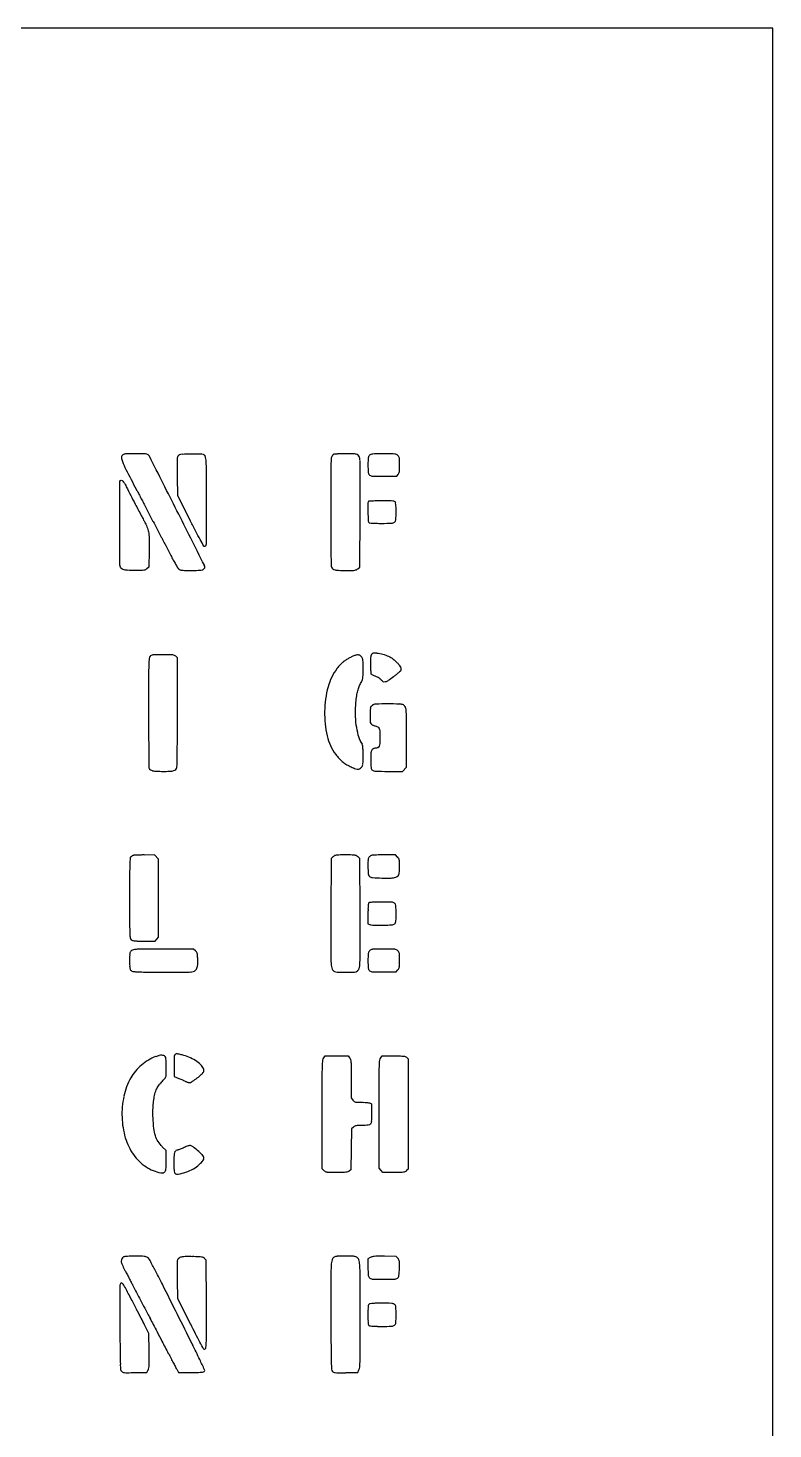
# Model space of a CAD drawing. Header units: centimetres. Extents: x 0 to 40, y 0 to 40.
# Drawn here: x 29.41 to 40, y 20.06 to 40 of the extents above; entities that cross this region are included whole.
import ezdxf

# ---------------------------------------------------------------- set-up
doc = ezdxf.new("R2010")
doc.units = ezdxf.units.CM
doc.header["$MEASUREMENT"] = 0
doc.layers.add('test v4_0', color=7, linetype='Continuous')

msp = doc.modelspace()

# ---------------------------------------------------------------- linework, layer by layer
at = {"layer": 'test v4_0'}
for p, q in [((40, 40), (0, 40)), ((40, 0), (40, 40)), ((31.535, 33.345), (31.532, 33.609)), ((34.464, 33.62), (34.649, 33.62)), ((34.649, 33.62), (34.669, 33.646)), ((31.718, 32.983), (31.535, 33.345)), ((34.125, 32.328), (34.128, 33.082)), ((31.128, 32.552), (31.125, 32.328)), ((31.125, 32.328), (31.097, 32.304)), ((34.097, 32.304), (34.125, 32.328)), ((31.53, 31.037), (31.507, 31.058)), ((31.53, 30.256), (31.53, 31.037)), ((34.79, 29.478), (34.79, 29.89)), ((34.521, 29.42), (34.732, 29.42)), ((34.732, 29.42), (34.79, 29.478)), ((31.202, 28.23), (31.058, 28.229)), ((31.26, 28.172), (31.202, 28.23)), ((31.26, 27.061), (31.26, 28.172)), ((33.715, 28.182), (33.712, 27.411)), ((33.743, 28.206), (33.715, 28.182)), ((34.125, 28.182), (34.097, 28.206)), ((34.128, 27.413), (34.125, 28.182)), ((34.632, 28.23), (34.462, 28.23)), ((34.661, 28.201), (34.632, 28.23)), ((34.24, 27.393), (34.24, 27.25)), ((34.24, 27.25), (34.267, 27.239)), ((31.052, 27.005), (31.212, 27.005)), ((31.212, 27.005), (31.236, 27.033)), ((31.236, 27.033), (31.26, 27.061)), ((31.759, 26.89), (31.331, 26.89)), ((31.787, 26.866), (31.759, 26.89)), ((34.462, 26.565), (34.642, 26.565)), ((34.642, 26.565), (34.666, 26.593)), ((33.611, 25.344), (33.631, 25.37)), ((33.631, 25.37), (33.959, 25.37)), ((33.959, 25.37), (33.979, 25.344)), ((34.421, 25.344), (34.441, 25.37)), ((34.441, 25.37), (34.604, 25.37)), ((34.788, 25.35), (34.81, 25.329)), ((34.81, 25.329), (34.81, 23.759)), ((31.482, 25.224), (31.485, 25.076)), ((31.485, 25.076), (31.55, 25.05)), ((34, 25.044), (34, 24.772)), ((34, 24.772), (34.026, 24.741)), ((33.59, 23.763), (33.59, 24.54)), ((34.264, 24.7), (34.29, 24.69)), ((34.29, 24.69), (34.29, 24.554)), ((34.4, 23.772), (34.4, 24.544)), ((34.005, 24.332), (33.995, 23.748)), ((34.033, 24.356), (34.005, 24.332)), ((31.37, 24.022), (31.314, 24.078)), ((31.37, 23.881), (31.37, 24.022)), ((33.616, 23.736), (33.59, 23.763)), ((33.995, 23.748), (33.971, 23.729)), ((34.426, 23.741), (34.4, 23.772)), ((34.452, 23.71), (34.426, 23.741)), ((34.81, 23.759), (34.785, 23.735)), ((34.606, 23.71), (34.452, 23.71)), ((31.912, 22.492), (31.935, 22.469)), ((31.935, 22.469), (31.938, 21.844)), ((34.272, 22.5), (34.24, 22.48)), ((34.24, 22.48), (34.24, 22.356)), ((34.642, 22.515), (34.473, 22.518)), ((34.667, 22.486), (34.642, 22.515)), ((31.535, 21.915), (31.532, 22.179)), ((31.718, 21.552), (31.535, 21.915)), ((31.125, 21.417), (31.063, 21.541)), ((31.128, 21.176), (31.125, 21.417)), ((30.924, 20.862), (31.095, 20.865)), ((31.095, 20.865), (31.113, 20.9)), ((31.52, 20.91), (31.546, 20.865)), ((31.546, 20.865), (31.725, 20.865)), ((33.924, 20.862), (34.095, 20.865)), ((34.095, 20.865), (34.112, 20.9))]:
    msp.add_line(p, q, dxfattribs=at)
for centre, radius, start, end in [((30.777, 33.89), 0.0426, 125.0085, 181.9454), ((30.795, 33.863), 0.0746, 92.1108, 125.0084), ((30.976, 28.956), 4.985, 90.4873, 92.1108), ((30.978, 28.656), 5.285, 88.9496, 90.4873), ((31.074, 33.876), 0.0644, 53.0872, 88.9496), ((31.073, 33.874), 0.0668, 26.7184, 53.0872), ((-2661.361, -1321.361), 3014.343, 26.701878, 26.718379), ((33.794, 33.864), 0.0782, 152.6556, 177.929), ((33.841, 33.84), 0.13, 146.8975, 152.6557), ((33.833, 33.845), 0.121, 140.7963, 146.8975), ((33.817, 33.858), 0.101, 134.4932, 140.7964), ((33.759, 33.917), 0.0179, 111.9173, 134.4932), ((33.763, 33.906), 0.0291, 92.4567, 111.9172), ((34, 28.375), 5.565, 91.9864, 92.4567), ((33.913, 30.906), 3.033, 90.9719, 91.9865), ((33.948, 28.812), 5.127, 90.2872, 90.972), ((33.94, 30.349), 3.59, 88.4519, 90.2872), ((34.033, 33.781), 0.157, 70.627, 88.4519), ((34.07, 33.885), 0.0466, 29.684, 70.6271), ((34, 33.846), 0.127, 10.2366, 29.6841), ((34.308, 33.874), 0.0655, 152.9044, 171.1151), ((34.301, 33.877), 0.058, 132.9733, 152.9044), ((34.298, 33.88), 0.0535, 109.0368, 132.9732), ((34.32, 33.819), 0.118, 95.808, 109.0368), ((34.359, 33.434), 0.505, 90.5509, 95.8079), ((34.462, 22.652), 11.288, 90, 90.5509), ((34.462, 19.696), 14.244, 89.5318, 90), ((34.576, 33.562), 0.377, 83.1094, 89.5318), ((34.612, 33.859), 0.0783, 64.5437, 83.1095), ((34.614, 33.864), 0.0731, 45, 64.5438), ((34.603, 33.853), 0.0885, 30.3155, 45), ((30.914, 33.894), 0.18, 181.9455, 201.4951), ((31.843, 34.26), 1.178, 201.4952, 207.4254), ((64.201, 51.051), 37.634, 207.4254, 207.9106), ((46.16, 33.507), 12.449, 178.9256, 179.8687), ((40.97, 33.604), 7.259, 177.929, 178.9257), ((33.978, 33.842), 0.149, 0.2933, 10.2366), ((-144.108, 32.93), 178.238, 0.22282, 0.29318), ((38.571, 33.78), 4.331, 179.0492, 180), ((35.681, 33.78), 1.441, 180, 184.2733), ((34.476, 33.848), 0.235, 171.1151, 179.0492), ((34.628, 33.868), 0.059, 10.4066, 30.3154), ((34.506, 33.845), 0.184, 1.0855, 10.4065), ((34.434, 33.726), 0.256, 351.3007, 358.6973), ((31.159, 33.782), 3.531, 0, 1.0854), ((31.964, 33.782), 2.726, 358.6974, 0), ((218.887, 33.111), 185.177, 179.86865, 179.99997), ((-18.88, 33.417), 53.008, 359.9519, 0.2228), ((34.291, 33.676), 0.0476, 184.2734, 234.5615), ((34.31, 33.702), 0.0798, 234.5615, 268.3606), ((34.464, 39.088), 5.468, 268.3606, 270), ((34.606, 33.696), 0.0804, 321.8114, 337.4011), ((34.594, 33.701), 0.0937, 337.401, 351.3007), ((-62.153, 33.454), 96.281, 359.77857, 359.95183), ((74.783, 55.832), 49.338, 207.2721, 207.3789), ((71.616, 54.192), 45.771, 207.3789, 207.4919), ((107.52, 72.818), 86.108, 207.38946, 207.47586), ((-2587.768, -1284.345), 2931.966, 26.684923, 26.701882), ((140.96, 33.111), 107.25, 179.99999, 180.18883), ((34.267, 33.243), 0.0285, 135, 180.3164), ((44.929, 33.302), 10.691, 180.3163, 181.014), ((44.567, 33.296), 10.329, 181.014, 181.7345), ((34.253, 33.257), 0.00924, 92.3861, 135), ((34.588, 25.23), 8.043, 92.0132, 92.3861), ((34.404, 30.453), 2.816, 90.7808, 92.0133), ((34.436, 28.088), 5.182, 90, 90.7808), ((34.436, 19.903), 13.367, 89.5198, 90), ((34.544, 32.776), 0.494, 84.2866, 89.5198), ((34.584, 33.172), 0.0957, 69.6568, 84.2868), ((34.609, 33.24), 0.0235, 28.1549, 69.6568), ((34.598, 33.234), 0.0361, 5.9954, 28.155), ((33.49, 33.117), 1.15, 4.1779, 5.9953), ((33.586, 33.124), 1.054, 1.7926, 4.1779), ((32.883, 33.109), 1.757, 356.4549, 0), ((33.097, 33.109), 1.543, 360, 1.7926), ((67.712, 52.161), 41.37, 207.4918, 207.5995), ((35.422, 35.28), 4.934, 207.5995, 208.1147), ((97.465, 67.589), 74.775, 207.47581, 207.57184), ((96.797, 67.24), 74.021, 207.57188, 207.66837), ((34.274, 32.984), 0.031, 181.7346, 225), ((34.266, 32.976), 0.0201, 225, 263.5568), ((34.355, 33.758), 0.807, 263.5567, 266.2575), ((34.374, 34.053), 1.102, 266.2574, 269.0712), ((34.435, 37.855), 4.905, 269.0711, 270), ((34.435, 37.686), 4.736, 270, 271.7365), ((34.577, 33.02), 0.0682, 271.7365, 307.8489), ((34.59, 33.003), 0.0465, 307.8489, 356.4549), ((103.628, 70.821), 81.733, 207.66838, 207.75799), ((55.18, 32.828), 21.47, 180.1888, 180.811), ((71.428, 33.058), 37.719, 180.8109, 181.0736), ((34.447, 34.042), 3.386, 207.1912, 208.4684), ((33.517, 33.538), 2.328, 208.4683, 210.1594), ((33.77, 33.685), 2.621, 210.1595, 211.4135), ((31.598, 32.359), 0.0768, 211.4136, 227.4601), ((31.595, 32.355), 0.0709, 227.4601, 246.3677), ((31.859, 32.354), 0.0698, 312.6637, 321.2723), ((31.85, 32.322), 0.0694, 0.8239, 26.685), ((31.871, 32.344), 0.0545, 321.2723, 330.611), ((31.909, 32.323), 0.0112, 330.6108, 0.8238), ((33.778, 32.353), 0.0628, 181.0736, 204.4954), ((33.776, 32.352), 0.0605, 204.4955, 234.2351), ((33.791, 32.372), 0.0858, 234.2352, 257.1282), ((34.035, 32.376), 0.0946, 295.3411, 310.6977), ((31.601, 32.368), 0.0859, 246.3676, 262.7449), ((31.633, 32.624), 0.343, 262.7449, 269.3371), ((31.723, 40.427), 8.147, 269.3372, 270), ((31.723, 37.105), 4.825, 270, 270.9431), ((31.792, 32.926), 0.645, 270.943, 275.0995), ((31.827, 32.534), 0.252, 275.0995, 282.0109), ((31.869, 32.336), 0.0498, 282.0109, 305.0084), ((31.851, 32.362), 0.0817, 305.0084, 312.6637), ((33.834, 32.56), 0.279, 257.1282, 268.0831), ((33.925, 35.279), 2.999, 268.0831, 270), ((33.925, 39.504), 7.224, 270, 270.7158), ((34.011, 32.576), 0.296, 270.7158, 277.9851), ((34.041, 32.363), 0.0803, 277.9851, 295.3411), ((38.126, 30.76), 7.006, 178.5386, 179.9183), ((32.858, 30.894), 1.736, 175.5776, 178.5385), ((31.177, 31.024), 0.0496, 137.0268, 175.5776), ((31.179, 31.022), 0.0529, 113.6232, 137.0268), ((31.191, 30.995), 0.0826, 96.8623, 113.6232), ((31.226, 30.708), 0.372, 90.5836, 96.8624), ((31.322, 21.213), 9.867, 90, 90.5837), ((31.322, 21.758), 9.322, 89.3881, 90), ((31.418, 30.688), 0.391, 83.2827, 89.3881), ((31.452, 30.984), 0.0934, 67.7902, 83.2827), ((31.464, 31.013), 0.0622, 46.7882, 67.7902), ((34.707, 30.186), 1.144, 140.6804, 142.1685), ((34.61, 30.265), 1.019, 139.0579, 140.6805), ((34.538, 30.328), 0.923, 137.5252, 139.0579), ((33.93, 30.884), 0.0994, 129.638, 137.5252), ((34.241, 30.508), 0.587, 125.0923, 129.638), ((34.411, 30.268), 0.881, 121.7395, 125.0922), ((34.387, 30.306), 0.836, 118.3348, 121.7395), ((34.166, 30.715), 0.371, 112.0856, 118.3348), ((34.205, 30.62), 0.474, 106.556, 112.0856), ((34.096, 30.984), 0.0939, 88.1952, 106.556), ((34.098, 31.023), 0.0549, 62.4648, 88.1952), ((34.08, 30.99), 0.092, 45, 62.4649), ((34.09, 31), 0.0783, 27.3703, 44.9999), ((34.098, 31.004), 0.0691, 8.0041, 27.3703), ((33.881, 30.974), 0.289, 0.6223, 8.0041), ((25.333, 30.881), 8.837, 0, 0.6223), ((389.937, 30.259), 358.817, 179.91836, 179.99995), ((34.389, 30.433), 0.741, 142.1685, 165.1577), ((33.908, 30.819), 0.271, 329.9076, 337.6872), ((34.048, 30.761), 0.12, 337.6871, 352.0112), ((33.845, 30.79), 0.325, 352.0111, 359.2337), ((27.039, 30.881), 7.131, 359.2336, 0), ((34.258, 30.522), 0.265, 63.6913, 69.4868), ((34.281, 30.57), 0.212, 56.841, 63.6913), ((34.303, 30.602), 0.173, 49.3218, 56.8411), ((34.36, 30.67), 0.0847, 36.4767, 49.3218), ((35.085, 30.248), 1.462, 165.1577, 178.9882), ((36.908, 30.194), 2.637, 177.4004, 179.3706), ((34.32, 30.312), 0.0475, 142.2371, 177.4004), ((34.336, 30.3), 0.0671, 134.4035, 142.2371), ((34.397, 30.237), 0.154, 130.2, 134.4035), ((34.401, 30.233), 0.16, 126.033, 130.2), ((34.362, 30.286), 0.0942, 119.8343, 126.0329), ((34.352, 30.304), 0.0736, 91.0512, 119.8342), ((34.602, 16.643), 13.737, 90.343, 91.0512), ((34.582, 20.016), 10.363, 89.4233, 90.343), ((34.685, 30.242), 0.137, 69.1832, 89.4234), ((34.712, 30.313), 0.0614, 28.1658, 69.1832), ((34.638, 30.273), 0.146, 6.66, 28.1658), ((131.108, 30.259), 99.988, 179.99999, 180.17142), ((-109.953, 30.313), 141.483, 359.81857, 359.97671), ((35.075, 30.248), 1.452, 178.9881, 192.8574), ((36.499, 30.199), 2.229, 179.3706, 181.6759), ((34.347, 30.136), 0.0763, 181.6758, 208.155), ((33.829, 30.179), 0.96, 0.4263, 6.6601), ((-5.019, 29.89), 39.809, 0, 0.4263), ((83.759, 30.117), 52.639, 180.1714, 180.4485), ((34.352, 30.083), 0.71, 192.8574, 216.5297), ((34.303, 30.112), 0.0256, 208.155, 231.9631), ((34.355, 30.178), 0.11, 231.9631, 240.0311), ((34.367, 30.199), 0.134, 240.0312, 247.6458), ((34.368, 30.203), 0.138, 247.6458, 255.0914), ((13.363, 29.923), 18.166, 359.101, 359.8186), ((33.956, 29.725), 0.219, 21.4848, 30.3719), ((34.045, 29.76), 0.122, 7.7433, 21.4847), ((33.831, 29.731), 0.338, 0.8181, 7.7433), ((27.805, 29.645), 6.365, 0, 0.818), ((34.365, 29.682), 0.0826, 156.8201, 172.0258), ((34.336, 29.694), 0.051, 135, 156.8201), ((34.339, 29.691), 0.0546, 122.0729, 135), ((34.357, 29.661), 0.0899, 113.1782, 122.0729), ((34.357, 29.663), 0.0882, 104.2182, 113.1781), ((34.347, 29.702), 0.0476, 90, 104.2182), ((376.198, 32.407), 345.087, 180.44858, 180.48617), ((1.837, 30.104), 29.693, 358.7932, 359.101), ((34.4, 30.118), 0.769, 216.5297, 221.9333), ((34.162, 29.905), 0.449, 221.9333, 230.0185), ((34.155, 29.897), 0.439, 230.0185, 238.207), ((34.296, 30.124), 0.706, 238.207, 243.9459), ((34.099, 29.525), 0.068, 332.3621, 351.8183), ((33.892, 29.555), 0.278, 351.8183, 359.35), ((25.952, 29.645), 8.218, 359.35, 360), ((38.421, 29.587), 4.141, 179.0138, 180), ((36.035, 29.587), 1.755, 180, 183.7708), ((34.564, 29.654), 0.284, 172.0259, 179.0138), ((31.162, 29.479), 0.0383, 180.4862, 200.9936), ((31.169, 29.482), 0.0453, 200.9937, 237.84), ((31.202, 29.535), 0.108, 237.84, 257.1321), ((31.246, 29.73), 0.308, 257.1321, 267.4944), ((31.325, 31.529), 2.109, 267.4945, 270), ((31.325, 32.132), 2.712, 270, 271.8774), ((31.404, 29.714), 0.293, 271.8774, 281.519), ((31.442, 29.53), 0.105, 281.519, 299.7172), ((31.455, 29.507), 0.078, 299.7172, 322.4838), ((31.491, 29.479), 0.0326, 322.4838, 358.7933), ((34.404, 30.344), 0.951, 243.9459, 248.047), ((34.101, 29.594), 0.143, 248.0469, 264.6622), ((34.094, 29.516), 0.0641, 264.6621, 292.1981), ((34.087, 29.533), 0.0825, 292.1982, 314.9999), ((34.09, 29.53), 0.0791, 315, 332.3622), ((34.33, 29.475), 0.0467, 183.7708, 235.2814), ((34.35, 29.503), 0.0814, 235.2814, 268.6705), ((34.521, 36.879), 7.459, 268.6705, 270), ((32.642, 28.049), 1.79, 175.8053, 178.2928), ((30.888, 28.178), 0.0319, 131.0605, 175.8053), ((30.946, 28.112), 0.12, 126.2807, 131.0605), ((30.975, 28.073), 0.168, 122.5697, 126.2807), ((30.967, 28.084), 0.154, 118.7947, 122.5697), ((30.918, 28.175), 0.0511, 110.1882, 118.7948), ((30.913, 28.188), 0.037, 92.9281, 110.1882), ((31.1, 24.525), 3.705, 92.2812, 92.9282), ((31.05, 25.772), 2.457, 91.1237, 92.2812), ((31.08, 24.259), 3.971, 90.3158, 91.1236), ((33.804, 28.135), 0.0934, 115.0456, 130.6978), ((33.799, 28.146), 0.0819, 97.7661, 115.0456), ((33.83, 27.919), 0.31, 90.6758, 97.7661), ((33.92, 20.285), 7.945, 90, 90.6759), ((33.92, 20.285), 7.945, 89.3241, 90), ((34.01, 27.919), 0.31, 82.2339, 89.3242), ((34.041, 28.146), 0.0819, 64.9544, 82.2339), ((34.036, 28.135), 0.0934, 49.3022, 64.9544), ((40.151, 28.066), 5.911, 179.23, 180), ((34.419, 28.143), 0.179, 169.5921, 179.23), ((34.288, 28.167), 0.0453, 144.8294, 169.5921), ((34.314, 28.149), 0.0771, 128.1886, 144.8294), ((34.311, 28.153), 0.0719, 108.8451, 128.1886), ((34.328, 28.103), 0.125, 96.0433, 108.8452), ((34.365, 27.749), 0.48, 90.6237, 96.0434), ((34.462, 18.856), 9.374, 90, 90.6238), ((34.553, 28.093), 0.153, 34.9893, 45), ((34.635, 28.15), 0.0522, 12.7169, 34.9893), ((34.554, 28.132), 0.135, 1.2027, 12.7168), ((31.653, 28.071), 3.037, 360, 1.2027), ((35.891, 27.953), 5.041, 178.2928, 179.8623), ((176.346, 27.615), 145.496, 179.86228, 180.00002), ((35.798, 28.066), 1.558, 180, 183.9285), ((34.295, 27.963), 0.0511, 183.9285, 230.4205), ((34.307, 27.978), 0.0708, 230.4205, 266.6531), ((34.595, 28.03), 0.124, 280.3181, 299.2775), ((34.631, 27.967), 0.0523, 299.2775, 335.5045), ((34.627, 27.969), 0.0564, 335.5046, 352.0977), ((33.986, 28.058), 0.703, 352.0978, 354.7129), ((33.925, 28.063), 0.765, 354.713, 357.5707), ((33.74, 28.071), 0.95, 357.5708, 0), ((34.515, 31.525), 3.624, 266.6531, 268.7973), ((34.508, 31.234), 3.333, 268.7973, 270.7673), ((34.548, 28.291), 0.39, 270.7672, 280.3181), ((227.199, 27.615), 196.349, 180.00004, 180.11051), ((34.815, 27.46), 0.574, 172.3123, 175.5801), ((34.266, 27.534), 0.0198, 134.9999, 172.3124), ((34.266, 27.534), 0.0201, 96.5102, 135), ((34.354, 26.768), 0.791, 93.7782, 96.5102), ((34.373, 26.477), 1.083, 90.9411, 93.7783), ((34.434, 22.773), 4.787, 90, 90.9412), ((34.434, 22.722), 4.838, 88.2837, 90), ((34.577, 27.489), 0.0688, 52.265, 88.2836), ((34.59, 27.507), 0.0466, 3.5457, 52.2649), ((233.517, 26.716), 199.806, 179.80066, 179.96293), ((-225.578, 26.54), 259.707, 0.08889, 0.19271), ((37.422, 27.393), 3.182, 178.8233, 180), ((35.054, 27.441), 0.814, 175.5801, 178.8233), ((32.875, 27.4), 1.765, 0, 3.5456), ((34.084, 27.351), 0.556, 354.4534, 358.6848), ((31.953, 27.4), 2.687, 358.6848, 0), ((34.506, 27.243), 3.656, 180.1106, 182.04), ((34.291, 27.301), 0.0665, 249.1832, 265.9551), ((34.387, 28.655), 1.424, 265.9551, 267.7649), ((34.392, 28.788), 1.556, 267.7649, 269.8367), ((34.396, 30.119), 2.888, 269.8366, 271.1409), ((34.291, 35.368), 8.138, 271.1408, 271.7995), ((34.533, 27.659), 0.425, 271.7994, 277.4479), ((34.575, 27.337), 0.1, 277.4479, 291.2655), ((34.6, 27.273), 0.0316, 291.2655, 323.8647), ((34.594, 27.278), 0.0397, 323.8646, 348.4853), ((34.368, 27.324), 0.27, 348.4852, 354.4534), ((31.577, 27.139), 0.725, 182.04, 187.098), ((30.899, 27.055), 0.0413, 187.098, 227.8553), ((30.904, 27.061), 0.0497, 227.8553, 251.9604), ((30.928, 27.134), 0.126, 251.9604, 263.9875), ((30.964, 27.478), 0.472, 263.9875, 269.3059), ((31.052, 34.707), 7.702, 269.3058, 270), ((24.861, 26.928), 9.268, 358.9299, 0.0889), ((36.761, 26.726), 5.911, 179.23, 180), ((35.384, 26.726), 4.534, 180, 180.9236), ((31.029, 26.803), 0.179, 169.5921, 179.23), ((30.898, 26.827), 0.0453, 144.8294, 169.5921), ((30.924, 26.809), 0.0771, 128.1886, 144.8294), ((30.915, 26.82), 0.0623, 99.4239, 128.1886), ((30.976, 26.449), 0.439, 92.6113, 99.4238), ((31.061, 24.598), 2.292, 90.1678, 92.6113), ((31.331, -67.577), 94.467, 89.99999, 90.16776), ((31.715, 26.783), 0.11, 37.0218, 49.3128), ((31.763, 26.819), 0.05, 14.9091, 37.0219), ((31.683, 26.797), 0.132, 3.472, 14.9091), ((29.452, 26.662), 2.368, 2.0723, 3.4719), ((30.869, 26.713), 0.95, 357.2933, 2.0722), ((36.228, 26.843), 2.517, 179.9629, 183.6604), ((31.225, 26.81), 2.903, 356.852, 358.93), ((38.36, 26.723), 4.12, 179.0054, 180), ((35.647, 26.723), 1.407, 180.0001, 184.3306), ((34.493, 26.791), 0.252, 171.3812, 179.0053), ((34.318, 26.817), 0.0757, 154.7852, 171.3811), ((34.311, 26.82), 0.068, 136.7882, 154.7853), ((34.305, 26.827), 0.0587, 114.1635, 136.7882), ((34.314, 26.805), 0.0822, 96.5862, 114.1635), ((34.351, 26.486), 0.404, 90.479, 96.5862), ((34.462, 13.183), 13.707, 90, 90.479), ((34.462, 12.619), 14.271, 89.5323, 90), ((34.576, 26.512), 0.378, 83.1143, 89.5323), ((34.611, 26.809), 0.0784, 64.553, 83.1142), ((34.614, 26.814), 0.0731, 45.0001, 64.5529), ((34.603, 26.803), 0.0883, 30.2571, 45), ((34.628, 26.818), 0.0591, 10.3466, 30.2571), ((34.504, 26.795), 0.186, 1.0712, 10.3467), ((31.082, 26.731), 3.608, 0, 1.0712), ((31.407, 26.731), 3.283, 358.8428, 359.9999), ((31.105, 26.657), 0.255, 180.9235, 188.4408), ((30.922, 26.63), 0.069, 188.4408, 205.8524), ((30.905, 26.622), 0.0506, 205.8525, 227.8398), ((30.902, 26.618), 0.0462, 227.8398, 261.7743), ((30.979, 27.152), 0.585, 261.7743, 267.0652), ((31.075, 29.026), 2.462, 267.0651, 269.3706), ((31.874, 101.756), 75.197, 269.37057, 269.56515), ((31.517, 54.648), 28.087, 269.5651, 269.951), ((31.499, 33.55), 6.989, 269.951, 271.0361), ((31.52, 32.346), 5.785, 271.0361, 271.9831), ((31.716, 26.696), 0.132, 271.9831, 286.3886), ((31.728, 26.655), 0.089, 286.3886, 311.4976), ((31.737, 26.645), 0.0756, 311.4975, 339.8726), ((31.653, 26.676), 0.165, 339.8726, 357.2933), ((34.016, 26.702), 0.3, 183.6604, 198.7103), ((33.787, 26.624), 0.0585, 198.7103, 249.1833), ((33.804, 26.67), 0.107, 249.1833, 268.7268), ((33.929, 32.277), 5.716, 268.7268, 269.8519), ((33.926, 31.177), 4.615, 269.8519, 271.2249), ((34.021, 26.75), 0.188, 271.2249, 285.1978), ((34.06, 26.605), 0.0379, 285.1978, 303.9135), ((34.035, 26.643), 0.0837, 303.9135, 314.2635), ((34.023, 26.655), 0.0995, 314.2636, 323.8458), ((34.02, 26.657), 0.104, 323.8459, 333.1344), ((34.023, 26.656), 0.1, 333.1344, 356.8521), ((34.291, 26.621), 0.0476, 184.3307, 234.478), ((34.31, 26.647), 0.0794, 234.4779, 268.3225), ((34.462, 31.835), 5.27, 268.3224, 270), ((34.587, 26.661), 0.104, 319.2866, 332.5276), ((34.616, 26.646), 0.0715, 332.5275, 350.0727), ((34.485, 26.669), 0.204, 350.0726, 358.8428), ((31.424, 24.798), 0.598, 109.789, 120.9025), ((31.369, 24.95), 0.435, 103.3385, 109.789), ((31.311, 25.197), 0.183, 90.9875, 103.3385), ((31.31, 25.277), 0.102, 74.1617, 90.9874), ((31.328, 25.341), 0.0355, 37.2025, 74.1618), ((31.314, 25.331), 0.0523, 2.2398, 37.2024), ((26.322, 25.136), 5.049, 0.897, 2.2398), ((32.393, 25.29), 0.911, 176.9184, 179.9386), ((32.14, 25.304), 0.658, 173.9194, 176.9184), ((31.509, 25.371), 0.0233, 140.3098, 173.9194), ((31.519, 25.363), 0.0364, 115.5463, 140.3099), ((31.518, 25.366), 0.0332, 88.997, 115.5463), ((31.516, 25.269), 0.13, 78.2136, 88.997), ((30.998, 22.788), 2.664, 77.0141, 78.2137), ((31.471, 24.837), 0.561, 66.6337, 77.0141), ((31.437, 24.759), 0.647, 57.3045, 66.6337), ((31.39, 24.766), 0.599, 139.8198, 150.9146), ((31.498, 24.674), 0.741, 130.3622, 139.8198), ((31.498, 24.675), 0.741, 120.9025, 130.3622), ((27.043, 25.147), 4.327, 359.348, 0.897), ((34.882, 25.288), 3.4, 179.9386, 181.0724), ((31.489, 24.84), 0.55, 47.4525, 57.3045), ((31.721, 25.259), 0.214, 310.0973, 323.55), ((31.754, 25.129), 0.158, 22.5, 47.4525), ((31.758, 25.232), 0.168, 323.55, 330.0557), ((31.744, 25.125), 0.169, 16.0161, 22.5001), ((31.877, 25.163), 0.0306, 330.0557, 353.0482), ((31.877, 25.163), 0.0306, 353.0483, 16.0161), ((31.69, 24.599), 0.943, 150.9146, 168.0092), ((30.371, 25.891), 1.293, 315.7564, 317.1406), ((30.581, 25.696), 1.006, 317.1406, 318.8116), ((30.603, 25.677), 0.977, 318.8116, 320.2568), ((31.308, 25.091), 0.06, 320.2568, 331.3215), ((31.294, 25.099), 0.0765, 331.3215, 359.348), ((31.717, 25.137), 0.147, 241.4083, 247.4299), ((31.733, 25.173), 0.187, 247.4298, 252.4602), ((31.727, 25.155), 0.168, 252.4602, 257.6194), ((31.702, 25.041), 0.051, 257.6194, 270.1478), ((31.702, 25.04), 0.0496, 270.1479, 304.088), ((30.687, 26.539), 1.86, 304.0881, 306.5755), ((31.014, 26.099), 1.312, 306.5755, 310.0973), ((31.967, 24.54), 1.226, 168.0091, 182.0515), ((34.141, 24.838), 0.151, 220.0787, 229.9184), ((34.071, 24.754), 0.0417, 229.9183, 255.5444), ((34.087, 24.817), 0.107, 255.5443, 268.7494), ((34.145, 27.473), 2.763, 268.7494, 270.0001), ((31.929, 24.539), 1.188, 182.0514, 196.309), ((34.103, 24.274), 0.108, 118.1785, 130.6807), ((34.085, 24.308), 0.0697, 100.8397, 118.1787), ((34.106, 24.202), 0.177, 91.4373, 100.8398), ((34.159, 22.071), 2.309, 89.9999, 91.4374), ((31.564, 24.432), 0.808, 196.309, 215.3509), ((31.444, 24.347), 0.661, 215.3509, 225.9324), ((34.098, 23.854), 2.618, 177.8664, 180), ((31.665, 23.944), 0.183, 162.9821, 177.8663), ((31.532, 23.985), 0.0445, 125.6545, 162.9821), ((31.535, 23.982), 0.0488, 90.8324, 125.6544), ((31.901, 23.505), 0.624, 113.1095, 116.2225), ((31.766, 23.821), 0.281, 107.4544, 113.1095), ((31.738, 23.911), 0.187, 100.9226, 107.4544), ((31.707, 24.069), 0.0259, 72.8281, 100.9226), ((31.679, 23.977), 0.122, 53.2597, 72.828), ((30.794, 22.792), 1.601, 50.2896, 53.2597), ((30.678, 22.652), 1.782, 47.6138, 50.2896), ((31.825, 23.908), 0.0817, 22.5, 47.6137), ((31.836, 23.913), 0.069, 1.1751, 22.5), ((31.461, 24.365), 0.686, 225.9323, 236.2272), ((31.44, 24.333), 0.647, 236.2272, 246.8178), ((31.381, 24.195), 0.497, 246.8178, 259.7344), ((31.313, 23.756), 0.0514, 315.0001, 337.7287), ((31.278, 23.77), 0.089, 337.7288, 352.7964), ((31.029, 23.802), 0.34, 352.7965, 359.2204), ((25.21, 23.881), 6.16, 359.2205, 360), ((34.473, 23.854), 2.993, 180, 181.2168), ((32.261, 23.807), 0.781, 181.2168, 184.5225), ((32.03, 23.788), 0.549, 184.5225, 187.8706), ((31.394, 24.446), 0.773, 289.1869, 298.1715), ((31.59, 24.08), 0.358, 298.1715, 314.1385), ((30.997, 24.691), 1.209, 314.1385, 316.9839), ((31.794, 23.948), 0.12, 316.984, 332.4986), ((31.859, 23.914), 0.0464, 332.4986, 1.1751), ((31.325, 23.885), 0.182, 259.7344, 266.0262), ((31.315, 23.75), 0.0465, 266.0262, 283.3628), ((31.318, 23.74), 0.0359, 283.3628, 303.7695), ((31.293, 23.776), 0.0798, 303.7694, 315), ((31.506, 23.716), 0.0198, 187.8706, 225), ((31.531, 23.741), 0.0554, 225, 281.0106), ((31.394, 24.445), 0.772, 281.0106, 289.1869), ((30.787, 22.453), 0.0565, 148.9031, 184.3434), ((30.878, 22.46), 0.148, 184.3434, 203.6036), ((30.801, 22.445), 0.0727, 119.556, 148.903), ((31.702, 22.82), 1.047, 203.6035, 208.1454), ((30.784, 22.474), 0.0393, 96.2785, 119.556), ((30.888, 21.534), 0.985, 94.0243, 96.2784), ((30.898, 21.394), 1.126, 91.4817, 94.0242), ((30.935, 19.961), 2.558, 90.1054, 91.4817), ((30.939, 17.558), 4.961, 89.1703, 90.1054), ((31.004, 22.035), 0.484, 84.0091, 89.1703), ((31.037, 22.349), 0.168, 74.2108, 84.0091), ((31.059, 22.427), 0.0871, 58.157, 74.2108), ((31.067, 22.44), 0.0722, 28.567, 58.157), ((22.248, 17.638), 10.114, 27.6839, 28.5669), ((18.78, 15.819), 14.03, 26.6837, 27.6839), ((36.536, 22.229), 2.824, 176.7286, 180.0302), ((34.085, 22.37), 0.369, 164.2804, 176.7286), ((33.787, 22.453), 0.0604, 116.8382, 164.2804), ((33.805, 22.418), 0.0994, 92.0785, 116.8382), ((33.926, 19.076), 3.444, 90.1632, 92.0784), ((33.926, 19.25), 3.27, 88.1529, 90.1632), ((34.028, 22.403), 0.115, 65.5045, 88.1529), ((34.049, 22.451), 0.0628, 18.467, 65.5045), ((33.821, 22.375), 0.303, 3.8165, 18.467), ((31.651, 22.23), 2.478, 0.1604, 3.8165), ((35.582, 22.356), 1.342, 180, 184.6616), ((34.326, 22.414), 0.101, 106.5385, 121.8351), ((34.339, 22.371), 0.147, 94.9371, 106.5385), ((34.37, 22.01), 0.509, 89.6979, 94.937), ((34.327, 13.768), 8.751, 89.0387, 89.6979), ((34.578, 22.41), 0.117, 28.3471, 40.6754), ((34.626, 22.436), 0.0622, 8.5887, 28.3472), ((33.594, 22.375), 1.094, 353.1082, 358.3313), ((34.501, 22.417), 0.189, 359.3084, 8.5887), ((30.489, 22.465), 4.201, 358.3314, 359.3084), ((30.745, 22.111), 0.0309, 130.3043, 166.1786), ((30.734, 22.124), 0.0141, 65.9586, 130.3044), ((30.721, 22.093), 0.0473, 36.4677, 65.9585), ((242.773, 22.338), 209.062, 180.0302, 180.18215), ((-160.533, 21.692), 194.663, 359.99881, 0.16038), ((34.297, 22.251), 0.0524, 184.6616, 233.4982), ((34.315, 22.275), 0.0827, 233.4981, 268.0539), ((34.458, 26.5), 4.309, 268.0538, 270.0745), ((34.458, 26.734), 4.543, 270.0745, 271.959), ((34.61, 22.28), 0.0871, 271.9591, 304.2207), ((34.631, 22.249), 0.0503, 304.2208, 353.1082), ((158.865, 21.336), 128.155, 179.65836, 179.73582), ((30.791, 22.099), 0.0786, 166.1785, 179.6584), ((30.562, 21.976), 0.244, 27.7313, 36.4677), ((-24.879, -7.17), 62.88, 27.56583, 27.7313), ((946.204, 497.185), 1031.257, 207.430736, 207.444258), ((-121.598, -54.734), 171.14, 26.52353, 26.68373), ((65.211, 21.768), 34.499, 179.7358, 180.0643), ((-18.752, -3.971), 55.969, 27.3852, 27.5658), ((-10.571, 0.267), 46.754, 27.1967, 27.3853), ((115.961, 66.014), 95.73, 207.4442, 207.52143), ((61.713, 37.749), 34.559, 207.5214, 207.6656), ((40.574, 21.685), 6.334, 179.2526, 180), ((34.629, 21.762), 0.389, 173.5313, 179.2526), ((34.338, 21.795), 0.0959, 160.2544, 173.5312), ((34.268, 21.82), 0.0217, 120.2185, 160.2543), ((34.273, 21.812), 0.0312, 94.6495, 120.2185), ((34.438, 19.788), 2.062, 93.3791, 94.6495), ((34.411, 20.234), 1.616, 91.413, 93.3791), ((34.441, 19.055), 2.795, 90.1087, 91.413), ((34.443, 17.52), 4.33, 88.2208, 90.1088), ((34.576, 21.78), 0.068, 51.1843, 88.2208), ((34.588, 21.795), 0.0489, 3.468, 51.1842), ((32.781, 21.685), 1.859, 0, 3.468), ((93.982, 21.8), 63.27, 180.06435, 180.27291), ((21.161, 16.572), 11.078, 26.6471, 27.1967), ((49.236, 31.208), 20.472, 207.6657, 207.879), ((-125.277, -56.57), 175.252, 26.36814, 26.52353), ((349.176, 22.676), 315.465, 180.18213, 180.27174), ((-206.017, 21.693), 240.147, 359.88977, 359.99886), ((41.618, 21.685), 7.378, 180.0001, 180.6722), ((34.567, 21.602), 0.327, 180.6723, 187.1359), ((34.31, 21.57), 0.068, 187.1358, 204.5401), ((34.271, 21.552), 0.0245, 204.54, 241.8451), ((34.576, 21.59), 0.0674, 271.9243, 309.1207), ((34.588, 21.576), 0.0492, 309.1207, 356.5502), ((32.773, 21.685), 1.867, 356.5502, 0.0001), ((209.104, 22.348), 178.394, 180.27295, 180.39442), ((34.277, 21.563), 0.0366, 241.845, 265.2616), ((34.425, 23.357), 1.837, 265.2616, 266.6674), ((34.41, 23.09), 1.569, 266.6675, 268.6797), ((34.437, 24.275), 2.755, 268.6797, 270), ((34.437, 25.723), 4.203, 270, 271.9244), ((13.167, 20.96), 17.962, 0.2422, 0.6902), ((18.989, 14.944), 14.234, 25.3913, 26.3681), ((41.442, 21.217), 7.727, 180.2717, 181.5687), ((24.96, 21.248), 9.169, 358.7278, 359.8898), ((35.486, 21.153), 4.771, 180.3944, 182.0488), ((31.96, 21.027), 1.244, 182.0488, 185.4882), ((30.807, 20.986), 0.321, 349.6523, 356.8889), ((29.991, 21.031), 1.138, 356.8889, 0.2423), ((46.303, 28.853), 16.782, 207.3787, 207.6567), ((43.342, 27.301), 13.439, 207.6566, 207.985), ((42.961, 27.099), 13.008, 207.985, 208.2714), ((32.267, 21.347), 0.866, 208.2714, 210.3427), ((16.413, 13.722), 17.085, 24.8568, 25.3913), ((36.03, 21.069), 2.313, 181.5686, 183.9344), ((34.021, 20.946), 0.102, 333.4554, 356.6905), ((31.172, 21.11), 2.956, 356.6904, 358.7278), ((30.769, 20.913), 0.0474, 185.4882, 222.1518), ((30.769, 20.913), 0.0474, 222.1518, 247.705), ((30.783, 20.946), 0.0834, 247.705, 264.4254), ((30.814, 21.265), 0.404, 264.4254, 270.3993), ((30.734, 32.768), 11.907, 270.3993, 270.9156), ((31.02, 20.947), 0.104, 332.9096, 349.6523), ((31.725, 31.404), 10.539, 270, 270.5638), ((31.823, 21.435), 0.569, 270.5637, 275.2833), ((31.862, 21.006), 0.138, 275.2833, 286.2109), ((31.895, 20.895), 0.0227, 286.2109, 327.7569), ((31.896, 20.894), 0.0217, 327.7569, 24.8569), ((33.77, 20.913), 0.0482, 183.9344, 222.1492), ((33.769, 20.913), 0.0474, 222.1492, 247.701), ((33.783, 20.946), 0.0834, 247.701, 264.4248), ((33.814, 21.264), 0.403, 264.4248, 270.3994), ((33.734, 32.773), 11.913, 270.3994, 270.9155)]:
    msp.add_arc(centre, radius, start, end, dxfattribs=at)
at = {"layer": 'test v4_0', "extrusion": (0, 0, -1)}
for centre, radius, start, end in [((-31.572, 33.888), 0.0382, 14.0893, 29.799), ((-31.592, 33.877), 0.061, 29.7989, 40.8555), ((-31.591, 33.877), 0.0606, 40.8556, 51.9421), ((-31.577, 33.896), 0.0367, 51.9421, 68.081), ((-31.599, 33.841), 0.0962, 68.0811, 88.5823), ((-31.854, 23.524), 10.416, 88.5823, 89.3111), ((-31.856, 23.33), 10.61, 89.3111, 90.0275), ((-31.861, 33.847), 0.0925, 90.0275, 110.9937), ((-31.878, 33.892), 0.0451, 110.9936, 164.3548), ((-31.584, 33.809), 0.351, 164.3548, 176.1336), ((-44.025, 33.682), 12.494, 0.557, 0.9102), ((-38.616, 33.734), 7.084, 359.8241, 0.557), ((-43.333, 33.749), 11.802, 359.3241, 359.8242), ((-31.608, 33.879), 0.076, 0.9102, 14.0893), ((-29.681, 33.681), 2.258, 176.1337, 179.7767), ((-502.391, 32.558), 471.682, 0.0476, 0.11796), ((-30.751, 33.529), 0.0413, 0.118, 45), ((-30.733, 33.547), 0.0159, 45.0001, 122.5151), ((-30.703, 33.5), 0.072, 122.5151, 148.0753), ((-29.927, 33.016), 0.987, 148.0753, 152.5445), ((77.921, 33.261), 109.861, 179.77676, 179.99999), ((45.945, -6.406), 86.488, 152.54448, 152.72783), ((-21.75, 28.564), 10.405, 152.0893, 152.3435), ((9.156, 12.368), 45.298, 152.3434, 152.4287), ((13.676, 10.008), 50.397, 152.4287, 152.5135), ((6.36, 13.815), 42.15, 152.5135, 152.6105), ((31.061, 33.261), 63.001, 179.99994, 180.21354), ((-305.302, 32.722), 274.593, 359.92879, 0.04751), ((-30.547, 32.675), 0.593, 151.8854, 159.8527), ((-46.386, 40.368), 16.423, 332.6987, 333.2737), ((1.59, 33.151), 33.529, 180.2135, 180.5559), ((-30.78, 32.761), 0.345, 159.8528, 171.8026), ((-30.427, 32.71), 0.701, 171.8026, 179.3617), ((-24.699, 32.646), 6.43, 179.3618, 180.8439), ((-21.813, 27.762), 10.721, 152.242, 152.5196), ((10.524, 10.942), 47.17, 152.5196, 152.6119), ((-37.556, 35.811), 6.487, 331.5478, 332.6986), ((-50.538, 42.845), 21.251, 331.2549, 331.5478), ((144.637, 34.54), 176.584, 180.55597, 180.61349), ((15.264, 8.487), 52.509, 152.612, 152.7039), ((7.799, 12.339), 44.108, 152.704, 152.8088), ((-31.914, 32.63), 0.00987, 269.9999, 331.2549), ((-31.914, 32.635), 0.0147, 246.9119, 270), ((-31.91, 32.645), 0.0255, 231.622, 246.9119), ((-31.908, 32.647), 0.0284, 217.1082, 231.622), ((-31.911, 32.645), 0.0247, 200.9937, 217.1082), ((-31.899, 32.649), 0.0374, 180.6135, 200.9936), ((-30.84, 32.381), 0.131, 335.5045, 359.9287), ((-30.776, 32.352), 0.0605, 305.7649, 335.5045), ((-30.791, 32.372), 0.0858, 282.8718, 305.7648), ((-31.035, 32.376), 0.0945, 229.3201, 244.6835), ((-30.834, 32.56), 0.279, 271.9169, 282.8718), ((-30.925, 35.279), 2.999, 270, 271.9169), ((-30.925, 39.498), 7.218, 269.2838, 270), ((-31.011, 32.576), 0.296, 262.0199, 269.2837), ((-31.041, 32.363), 0.0805, 244.6834, 262.0199), ((-34.327, 31.073), 0.0349, 57.6329, 79.4589), ((-34.333, 31.04), 0.0683, 79.4589, 93.6953), ((-34.308, 30.639), 0.47, 93.6953, 97.1217), ((-38.217, 30.949), 3.937, 359.9322, 0.9621), ((-36.622, 30.947), 2.342, 358.6998, 359.9321), ((-34.669, 31.008), 0.388, 0.9621, 6.6039), ((-34.41, 31.038), 0.128, 6.6039, 17.4908), ((-34.329, 31.064), 0.0426, 17.4909, 42.1447), ((-34.338, 31.056), 0.0551, 42.1447, 57.6329), ((-34.292, 30.511), 0.598, 97.1217, 105.6002), ((-34.322, 30.621), 0.484, 105.6001, 115.5354), ((-34.344, 30.666), 0.435, 115.5353, 126.0466), ((-34.385, 30.723), 0.364, 126.0465, 138.0418), ((-34.304, 30.65), 0.473, 138.0417, 143.4769), ((-34.553, 30.835), 0.163, 143.4769, 155.4914), ((-35.695, 30.926), 1.415, 356.9024, 358.6998), ((-36.429, 30.966), 2.149, 355.9085, 356.9024), ((-34.304, 30.814), 0.0194, 327.5421, 355.9085), ((-34.303, 30.813), 0.0176, 300.665, 327.542), ((-34.45, 31.061), 0.307, 297.3096, 300.6651), ((-34.459, 31.079), 0.327, 293.5035, 297.3097), ((-34.509, 31.193), 0.451, 290.5132, 293.5036), ((-34.495, 30.769), 0.0824, 297.6561, 323.5233), ((-34.453, 30.822), 0.134, 235.4609, 255.3145), ((-33.574, 32.1), 1.685, 232.346, 235.4609), ((-33.367, 32.368), 2.024, 230.975, 232.346), ((-33.85, 31.772), 1.256, 229.0157, 230.975), ((-33.543, 32.125), 1.725, 227.8221, 229.0157), ((-34.686, 30.864), 0.0222, 200.9937, 227.8222), ((-34.62, 30.865), 0.0902, 155.4913, 172.2026), ((-34.666, 30.871), 0.0436, 172.2025, 200.9936), ((-34.765, 30.392), 0.692, 8.5478, 14.6607), ((-34.567, 30.444), 0.488, 14.6607, 22.1127), ((-34.528, 30.46), 0.446, 22.1127, 30.0924), ((-34.476, 30.734), 0.0426, 255.3145, 297.6561), ((-35.482, 30.263), 1.42, 359.0444, 5.5833), ((-35.885, 30.223), 1.826, 5.5833, 8.5478), ((-35.446, 30.262), 1.384, 352.3781, 359.0443), ((-35.225, 30.233), 1.161, 345.2585, 352.3781), ((-34.493, 30.04), 0.405, 329.628, 345.2586), ((-34.265, 29.815), 0.263, 104.9085, 115.4609), ((-34.359, 30.013), 0.0444, 115.4609, 154.81), ((-34.313, 29.991), 0.0955, 154.81, 177.6492), ((-32.22, 29.905), 2.19, 177.6491, 180), ((-34.347, 29.83), 0.0796, 245.4006, 270), ((-34.364, 29.791), 0.0375, 202.2105, 245.4007), ((-34.285, 29.824), 0.123, 182.7072, 202.2105), ((-32.566, 29.905), 1.844, 180, 182.7072), ((-33.66, 25.305), 0.0629, 4.7401, 38.1886), ((-33.928, 25.303), 0.0651, 141.8114, 166.0213), ((-34.47, 25.305), 0.0629, 4.7748, 38.1886), ((-34.604, 16.582), 8.788, 90, 90.6374), ((-34.697, 24.935), 0.434, 90.6374, 96.314), ((-34.733, 25.26), 0.107, 96.3139, 110.1108), ((-34.751, 25.31), 0.0547, 110.1107, 132.9733), ((-40.492, 25.043), 6.902, 0.0814, 1.4773), ((-35.152, 25.181), 1.56, 1.4773, 4.7402), ((-33.785, 25.268), 0.213, 166.0213, 176.0378), ((-32.959, 25.211), 1.041, 176.0378, 179.6937), ((-1.898, 25.044), 32.102, 179.6936, 180), ((-41.229, 25.045), 6.829, 0.0819, 1.4854), ((-35.941, 25.182), 1.539, 1.4854, 4.7749), ((-31.433, 24.817), 0.216, 23.6431, 32.1096), ((-31.454, 24.803), 0.241, 32.1096, 40.0368), ((-31.701, 24.596), 0.563, 40.0369, 44.2436), ((-31.077, 23.845), 1.294, 111.4251, 112.7259), ((-30.992, 23.642), 1.515, 112.7259, 113.8817), ((-31.056, 23.786), 1.357, 113.8817, 115.0429), ((-31.503, 24.743), 0.301, 115.043, 118.5916), ((-394.915, 24.54), 361.325, 359.99999, 0.08135), ((-391.612, 24.544), 357.212, 0.00003, 0.08185), ((-32.083, 24.61), 0.9, 5.8028, 11.4176), ((-31.91, 24.645), 0.724, 11.4175, 18.0299), ((-31.577, 24.753), 0.374, 18.0299, 23.6431), ((-33.374, 24.568), 2.193, 357.8538, 0.8944), ((-32.338, 24.584), 1.156, 0.8944, 5.8028), ((-34.145, 23.718), 0.992, 90, 92.1762), ((-34.152, 23.888), 0.822, 92.1761, 94.6808), ((-34.157, 23.957), 0.753, 94.6808, 96.993), ((-34.241, 24.639), 0.0657, 96.993, 110.8168), ((-31.387, 24.554), 2.903, 180, 182.2844), ((-33.181, 24.561), 1.999, 353.585, 357.8538), ((-31.724, 24.397), 0.534, 342.1848, 353.5851), ((-34.159, 25.355), 0.975, 265.0142, 270), ((-34.24, 24.427), 0.0431, 217.0472, 265.0142), ((-34.222, 24.44), 0.0661, 182.2845, 217.0472), ((-31.548, 24.34), 0.349, 327.4483, 342.1849), ((-31.632, 24.394), 0.448, 315.2449, 327.4483), ((-31.533, 24.071), 0.0402, 251.6756, 269.1677), ((-31.375, 24.549), 0.544, 249.0712, 251.6756), ((-31.36, 24.588), 0.586, 246.1904, 249.0713), ((-31.297, 24.731), 0.743, 243.7775, 246.1904), ((-33.683, 23.803), 0.0938, 299.2876, 315), ((-33.934, 23.775), 0.0593, 231.0283, 252.1496), ((-34.731, 23.789), 0.0774, 225, 242.9438), ((-33.668, 23.777), 0.0641, 278.3835, 299.2876), ((-33.698, 23.979), 0.269, 270.5797, 278.3834), ((-33.795, 33.591), 9.881, 270, 270.5796), ((-33.795, 30.244), 6.534, 269.2276, 269.9999), ((-33.877, 24.165), 0.454, 263.8118, 269.2275), ((-33.912, 23.844), 0.131, 252.1496, 263.8118), ((-34.606, 33.31), 9.6, 269.4078, 270.0001), ((-34.702, 24.013), 0.302, 262.1968, 269.4079), ((-34.734, 23.783), 0.0704, 242.9438, 262.1968), ((-44.594, 22.263), 13.063, 0.4819, 0.8194), ((-38.767, 22.312), 7.235, 359.7655, 0.4819), ((-31.606, 22.449), 0.0736, 0.8194, 14.0893), ((-31.568, 22.458), 0.035, 14.0894, 31.7265), ((-31.609, 22.433), 0.0829, 31.7265, 40.9786), ((-31.616, 22.427), 0.0913, 40.9785, 49.9039), ((-31.601, 22.444), 0.0691, 49.9038, 60.9019), ((-31.602, 22.444), 0.0698, 60.9019, 79.0939), ((-31.639, 22.251), 0.266, 79.0939, 85.8231), ((-31.666, 21.871), 0.647, 85.8231, 89.9475), ((-31.67, 18.217), 4.301, 89.9475, 90.9655), ((-31.619, 15.21), 7.309, 90.9656, 91.6744), ((-31.823, 22.189), 0.326, 91.6745, 98.4499), ((-31.859, 22.431), 0.0823, 98.45, 115.1092), ((-31.866, 22.446), 0.0648, 115.1091, 135.0298), ((-21.927, 17.591), 10.038, 151.8548, 152.1378), ((-5.296, 8.799), 28.851, 152.1378, 152.2666), ((-3.62, 7.918), 30.744, 152.2666, 152.3941), ((-13.036, 12.842), 20.119, 152.3941, 152.5692), ((-43.644, 22.332), 12.113, 359.2784, 359.7654), ((90.903, 21.309), 122.842, 179.75085, 179.94199), ((-9.941, 10.421), 23.982, 152.1209, 152.3523), ((16.012, -3.175), 53.281, 152.3523, 152.4797), ((-51.154, 31.331), 21.757, 332.8822, 333.2927), ((46.589, -19.106), 87.759, 152.47973, 152.57782), ((-41.756, 26.518), 11.199, 332.2074, 332.8822), ((-28.622, 21.43), 3.317, 179.942, 182.5285), ((200.14, -98.775), 260.747, 152.57779, 152.62134), ((-97.997, 56.162), 74.774, 332.11782, 332.20743), ((-31.909, 21.196), 0.00577, 270, 332.1178), ((-31.909, 21.21), 0.0195, 188.4231, 270), ((-31.18, 21.317), 0.756, 182.5286, 188.423)]:
    msp.add_arc(centre, radius, start, end, dxfattribs=at)

doc.saveas('drawing.dxf')
